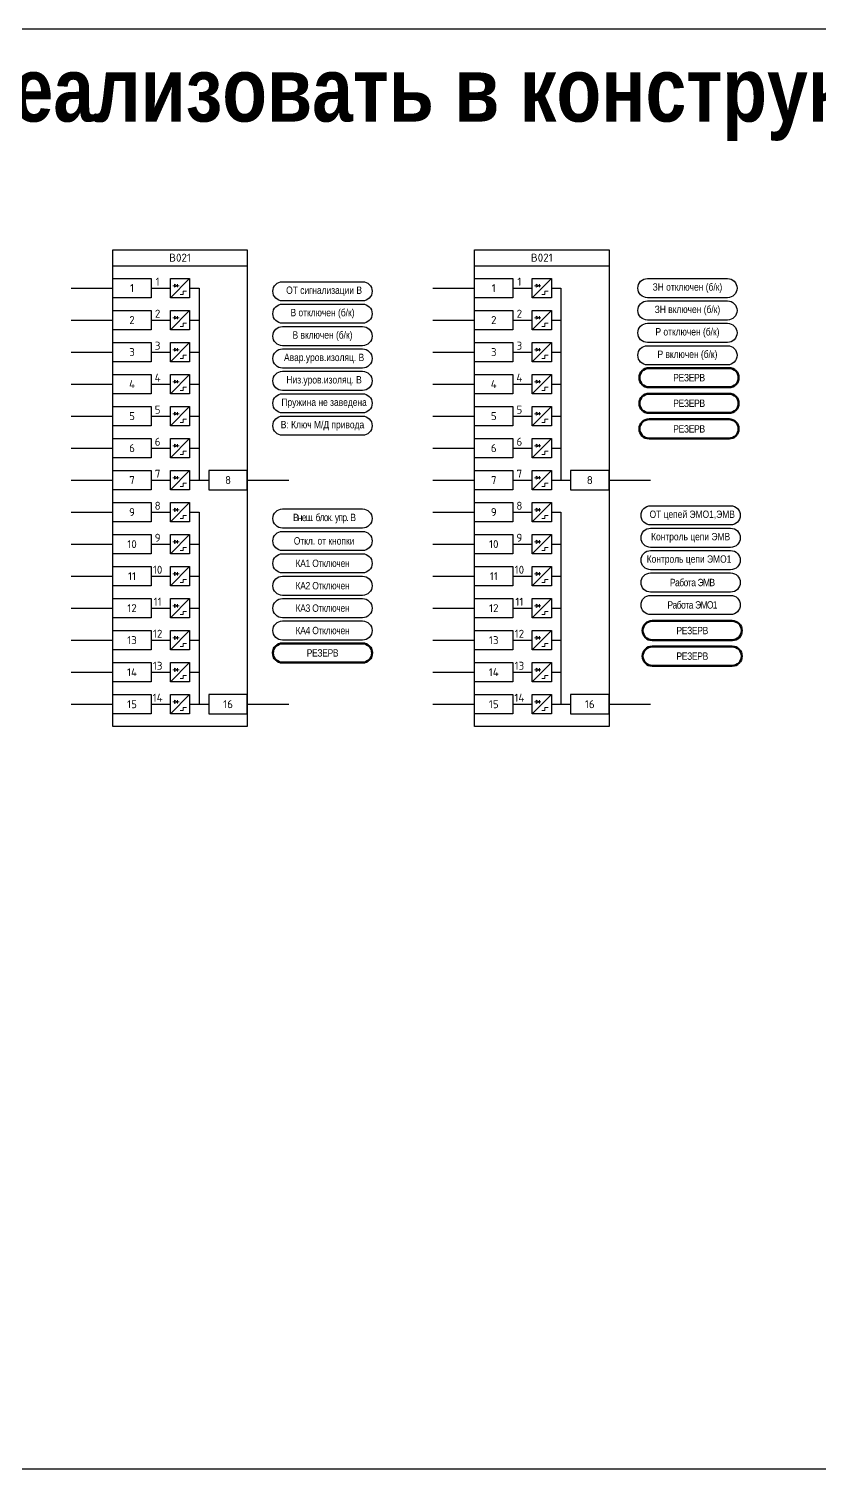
# Model space of a CAD drawing. Header units: millimetres. Extents: x 1413 to 4909, y -558 to 1412.
# Drawn here: x 4374.8 to 4621.7, y 962 to 1412 of the extents above; entities that cross this region are included whole.
import ezdxf
from ezdxf.enums import TextEntityAlignment as Align

# ---------------------------------------------------------------- set-up
doc = ezdxf.new("R2010")
doc.units = ezdxf.units.MM
doc.layers.add('_ОРЗ_0.3', color=7, linetype='Continuous', lineweight=30)
doc.layers.add('TEXT', color=7, linetype='Continuous', lineweight=25)
doc.layers.add('Основная', color=7, linetype='Continuous')
doc.styles.add('2.5_Gost_RD', font='ARIALN.TTF', dxfattribs={"height": 2.5})
doc.styles.add('2.5_ISOCPEUR', font='isocpeur.ttf', dxfattribs={"width": 0.9, "height": 2.5})
doc.styles.add('2.5_ISOCPEUR_1', font='isocpeur.ttf', dxfattribs={"height": 2.5})

# ---------------------------------------------------------------- blocks, each defined once
blk = doc.blocks.new('*U42')
at = {"layer": 'Основная', "color": 0}
for p, q in [((0, 0), (2, 0)), ((2, 0), (40, 0)), ((40, 0), (42, 0))]:
    blk.add_line(p, q, dxfattribs=at)
blk = doc.blocks.new('*U74')
at = {"lineweight": 13, "ltscale": 0.25}
blk.add_line((20.25, 1.25), (20.25, 0.25), dxfattribs=at)
for points in [[(0, 3), (12, 3), (12, -3), (0, -3)], [(18, 3), (24, 3), (24, -3), (18, -3)]]:
    blk.add_lwpolyline(points, close=True)
blk.add_lwpolyline([(20.25, 0.75), (19.25, 1.25), (19.25, 0.25), (20.25, 0.75)], dxfattribs=at)
at = {"lineweight": 13, "flags": 128}
for points in [[(19.5, 1.5, 0, 0, 0), (19.5, 2, 0.25, 0, 0), (19.5, 2.5, 0, 0, 0)], [(20, 1.5, 0, 0, 0), (20, 2, 0.25, 0, 0), (20, 2.5, 0, 0, 0)]]:
    blk.add_lwpolyline(points, format="xyseb", dxfattribs=at)
at = {"layer": 'Основная', "color": 0}
blk.add_line((12, 0), (18, 0), dxfattribs=at)
at = {"layer": 'Основная', "ltscale": 0.25}
blk.add_line((24, 3), (18, -3), dxfattribs=at)
at = {"layer": 'Основная', "color": 0, "lineweight": 13}
blk.add_line((18.75, 0.75), (20.75, 0.75), dxfattribs=at)
for p, q in [((21, -2), (22, -2)), ((22, -1), (23, -1)), ((22, -2), (22, -1))]:
    blk.add_line(p, q, dxfattribs=at).dxf.unprotected_set("ltscale", 0)
at = {"layer": 'Основная', "style": '2.5_ISOCPEUR'}
for tag, p in [('ОУ', (3, 6)), ('В', (6, 0)), ('K', (14, 2))]:
    blk.add_attdef(tag, text='', height=2.5, dxfattribs=at).set_placement(p, align=Align.MIDDLE_CENTER)
blk = doc.blocks.new('*U64')
blk.add_lwpolyline([(0, 3), (-12, 3), (-12, -3), (0, -3)], close=True)
at = {"layer": 'Основная', "style": '2.5_ISOCPEUR'}
for tag, p in [('ОУ', (-7, 10)), ('В', (-6, 0))]:
    blk.add_attdef(tag, text='', height=2.5, dxfattribs=at).set_placement(p, align=Align.MIDDLE_CENTER)

msp = doc.modelspace()

# ---------------------------------------------------------------- linework, layer by layer
at = {"ltscale": 100}
for p, q in [((4428, 1331), (4428, 1271)), ((4541, 1331), (4541, 1271)), ((4428, 1261), (4428, 1201)), ((4541, 1261), (4541, 1201))]:
    msp.add_line(p, q, dxfattribs=at)
at = {"color": 2, "ltscale": 100}
msp.add_lwpolyline([(3833, 1412), (4909, 1412), (4909, 962), (3833, 962)], close=True, dxfattribs=at)
at = {"color": 6, "ltscale": 100}
for points in [[(4454, 1327, -1), (4454, 1333), (4479, 1333, -1), (4479, 1327)], [(4568, 1328, -1), (4568, 1334), (4593, 1334, -1), (4593, 1328)], [(4454, 1320, -1), (4454, 1326), (4479, 1326, -1), (4479, 1320)], [(4568, 1321, -1), (4568, 1327), (4593, 1327, -1), (4593, 1321)], [(4454, 1313, -1), (4454, 1319), (4479, 1319, -1), (4479, 1313)], [(4568, 1314, -1), (4568, 1320), (4593, 1320, -1), (4593, 1314)], [(4454, 1306, -1), (4454, 1312), (4479, 1312, -1), (4479, 1306)], [(4568, 1307, -1), (4568, 1313), (4593, 1313, -1), (4593, 1307)], [(4454, 1299, -1), (4454, 1305), (4479, 1305, -1), (4479, 1299)], [(4454, 1292, -1), (4454, 1298), (4479, 1298, -1), (4479, 1292)], [(4454, 1285, -1), (4454, 1291), (4479, 1291, -1), (4479, 1285)], [(4454, 1256, -1), (4454, 1262), (4479, 1262, -1), (4479, 1256)], [(4454, 1249, -1), (4454, 1255), (4479, 1255, -1), (4479, 1249)], [(4454, 1242, -1), (4454, 1248), (4479, 1248, -1), (4479, 1242)], [(4454, 1235, -1), (4454, 1241), (4479, 1241, -1), (4479, 1235)], [(4454, 1228, -1), (4454, 1234), (4479, 1234, -1), (4479, 1228)], [(4454, 1221, -1), (4454, 1227), (4479, 1227, -1), (4479, 1221)]]:
    msp.add_lwpolyline(points, format="xyb", close=True, dxfattribs=at)
at = {"ltscale": 100}
for points in [[(4388, 1331), (4401, 1331)], [(4425, 1331), (4428, 1331)], [(4501, 1331), (4514, 1331)], [(4538, 1331), (4541, 1331)], [(4388, 1321), (4401, 1321)], [(4425, 1321), (4428, 1321)], [(4501, 1321), (4514, 1321)], [(4538, 1321), (4541, 1321)], [(4388, 1311), (4401, 1311)], [(4425, 1311), (4428, 1311)], [(4501, 1311), (4514, 1311)], [(4538, 1311), (4541, 1311)], [(4388, 1301), (4401, 1301)], [(4425, 1301), (4428, 1301)], [(4501, 1301), (4514, 1301)], [(4538, 1301), (4541, 1301)], [(4388, 1291), (4401, 1291)], [(4425, 1291), (4428, 1291)], [(4501, 1291), (4514, 1291)], [(4538, 1291), (4541, 1291)], [(4388, 1281), (4401, 1281)], [(4425, 1281), (4428, 1281)], [(4501, 1281), (4514, 1281)], [(4538, 1281), (4541, 1281)], [(4388, 1271), (4401, 1271)], [(4425, 1271), (4431, 1271)], [(4443, 1271), (4456, 1271)], [(4501, 1271), (4514, 1271)], [(4538, 1271), (4544, 1271)], [(4556, 1271), (4569, 1271)], [(4388, 1261), (4401, 1261)], [(4425, 1261), (4428, 1261)], [(4501, 1261), (4514, 1261)], [(4538, 1261), (4541, 1261)], [(4388, 1251), (4401, 1251)], [(4425, 1251), (4428, 1251)], [(4501, 1251), (4514, 1251)], [(4538, 1251), (4541, 1251)], [(4388, 1241), (4401, 1241)], [(4425, 1241), (4428, 1241)], [(4501, 1241), (4514, 1241)], [(4538, 1241), (4541, 1241)], [(4388, 1231), (4401, 1231)], [(4425, 1231), (4428, 1231)], [(4501, 1231), (4514, 1231)], [(4538, 1231), (4541, 1231)], [(4388, 1221), (4401, 1221)], [(4425, 1221), (4428, 1221)], [(4501, 1221), (4514, 1221)], [(4538, 1221), (4541, 1221)], [(4388, 1211), (4401, 1211)], [(4425, 1211), (4428, 1211)], [(4501, 1211), (4514, 1211)], [(4538, 1211), (4541, 1211)], [(4388, 1201), (4401, 1201)], [(4425, 1201), (4428, 1201)], [(4425, 1201), (4431, 1201)], [(4443, 1201), (4456, 1201)], [(4501, 1201), (4514, 1201)], [(4538, 1201), (4541, 1201)], [(4538, 1201), (4544, 1201)], [(4556, 1201), (4569, 1201)]]:
    msp.add_lwpolyline(points, dxfattribs=at)
at = {"color": 6, "lineweight": 50, "ltscale": 100}
for points in [[(4568.5, 1300, -1), (4568.5, 1306), (4593.5, 1306, -1), (4593.5, 1300)], [(4568.5, 1292, -1), (4568.5, 1298), (4593.5, 1298, -1), (4593.5, 1292)], [(4568.5, 1284, -1), (4568.5, 1290), (4593.5, 1290, -1), (4593.5, 1284)], [(4454, 1214, -1), (4454, 1220), (4479, 1220, -1), (4479, 1214)]]:
    msp.add_lwpolyline(points, format="xyb", close=True, dxfattribs=at)
at = {"color": 30, "ltscale": 100, "true_color": 0xf26722}
for points in [[(4569, 1257, -1), (4569, 1263), (4594, 1263, -1), (4594, 1257)], [(4569, 1250, -1), (4569, 1256), (4594, 1256, -1), (4594, 1250)], [(4569, 1243, -1), (4569, 1249), (4594, 1249, -1), (4594, 1243)], [(4569, 1236, -1), (4569, 1242), (4594, 1242, -1), (4594, 1236)], [(4569, 1229, -1), (4569, 1235), (4594, 1235, -1), (4594, 1229)]]:
    msp.add_lwpolyline(points, format="xyb", close=True, dxfattribs=at)
at = {"color": 30, "lineweight": 50, "ltscale": 100, "true_color": 0xf26722}
for points in [[(4569.5, 1221, -1), (4569.5, 1227), (4594.5, 1227, -1), (4594.5, 1221)], [(4569.5, 1213, -1), (4569.5, 1219), (4594.5, 1219, -1), (4594.5, 1213)]]:
    msp.add_lwpolyline(points, format="xyb", close=True, dxfattribs=at)
at = {"layer": '_ОРЗ_0.3', "ltscale": 100}
for points in [[(4401, 1343), (4443, 1343), (4443, 1194), (4401, 1194)], [(4514, 1343), (4556, 1343), (4556, 1194), (4514, 1194)]]:
    msp.add_lwpolyline(points, close=True, dxfattribs=at)

# ---------------------------------------------------------------- block references
at = {"ltscale": 0.25}
for p in [(4401, 1338), (4514, 1338)]:
    msp.add_blockref('*U42', p, dxfattribs=at)
at = {"layer": '_ОРЗ_0.3', "ltscale": 0.25}
ref = msp.add_blockref('*U74', (4401, 1331), dxfattribs=at)
ref.add_attrib('В', '1', dxfattribs={"layer": 'Основная', "height": 2.5, "style": '2.5_ISOCPEUR'}).set_placement((4407, 1331), align=Align.MIDDLE_CENTER)
ref.add_attrib('K', '1', dxfattribs={"layer": 'Основная', "height": 2.5, "style": '2.5_ISOCPEUR'}).set_placement((4415, 1333), align=Align.MIDDLE_CENTER)
ref = msp.add_blockref('*U74', (4514, 1331), dxfattribs=at)
ref.add_attrib('В', '1', dxfattribs={"layer": 'Основная', "height": 2.5, "style": '2.5_ISOCPEUR'}).set_placement((4520, 1331), align=Align.MIDDLE_CENTER)
ref.add_attrib('K', '1', dxfattribs={"layer": 'Основная', "height": 2.5, "style": '2.5_ISOCPEUR'}).set_placement((4528, 1333), align=Align.MIDDLE_CENTER)
ref = msp.add_blockref('*U74', (4401, 1321), dxfattribs=at)
ref.add_attrib('В', '2', dxfattribs={"layer": 'Основная', "height": 2.5, "style": '2.5_ISOCPEUR'}).set_placement((4407, 1321), align=Align.MIDDLE_CENTER)
ref.add_attrib('K', '2', dxfattribs={"layer": 'Основная', "height": 2.5, "style": '2.5_ISOCPEUR'}).set_placement((4415, 1323), align=Align.MIDDLE_CENTER)
ref = msp.add_blockref('*U74', (4514, 1321), dxfattribs=at)
ref.add_attrib('В', '2', dxfattribs={"layer": 'Основная', "height": 2.5, "style": '2.5_ISOCPEUR'}).set_placement((4520, 1321), align=Align.MIDDLE_CENTER)
ref.add_attrib('K', '2', dxfattribs={"layer": 'Основная', "height": 2.5, "style": '2.5_ISOCPEUR'}).set_placement((4528, 1323), align=Align.MIDDLE_CENTER)
ref = msp.add_blockref('*U74', (4401, 1311), dxfattribs=at)
ref.add_attrib('В', '3', dxfattribs={"layer": 'Основная', "height": 2.5, "style": '2.5_ISOCPEUR'}).set_placement((4407, 1311), align=Align.MIDDLE_CENTER)
ref.add_attrib('K', '3', dxfattribs={"layer": 'Основная', "height": 2.5, "style": '2.5_ISOCPEUR'}).set_placement((4415, 1313), align=Align.MIDDLE_CENTER)
ref = msp.add_blockref('*U74', (4514, 1311), dxfattribs=at)
ref.add_attrib('В', '3', dxfattribs={"layer": 'Основная', "height": 2.5, "style": '2.5_ISOCPEUR'}).set_placement((4520, 1311), align=Align.MIDDLE_CENTER)
ref.add_attrib('K', '3', dxfattribs={"layer": 'Основная', "height": 2.5, "style": '2.5_ISOCPEUR'}).set_placement((4528, 1313), align=Align.MIDDLE_CENTER)
ref = msp.add_blockref('*U74', (4401, 1301), dxfattribs=at)
ref.add_attrib('В', '4', dxfattribs={"layer": 'Основная', "height": 2.5, "style": '2.5_ISOCPEUR'}).set_placement((4407, 1301), align=Align.MIDDLE_CENTER)
ref.add_attrib('K', '4', dxfattribs={"layer": 'Основная', "height": 2.5, "style": '2.5_ISOCPEUR'}).set_placement((4415, 1303), align=Align.MIDDLE_CENTER)
ref = msp.add_blockref('*U74', (4514, 1301), dxfattribs=at)
ref.add_attrib('В', '4', dxfattribs={"layer": 'Основная', "height": 2.5, "style": '2.5_ISOCPEUR'}).set_placement((4520, 1301), align=Align.MIDDLE_CENTER)
ref.add_attrib('K', '4', dxfattribs={"layer": 'Основная', "height": 2.5, "style": '2.5_ISOCPEUR'}).set_placement((4528, 1303), align=Align.MIDDLE_CENTER)
ref = msp.add_blockref('*U74', (4401, 1291), dxfattribs=at)
ref.add_attrib('В', '5', dxfattribs={"layer": 'Основная', "height": 2.5, "style": '2.5_ISOCPEUR'}).set_placement((4407, 1291), align=Align.MIDDLE_CENTER)
ref.add_attrib('K', '5', dxfattribs={"layer": 'Основная', "height": 2.5, "style": '2.5_ISOCPEUR'}).set_placement((4415, 1293), align=Align.MIDDLE_CENTER)
ref = msp.add_blockref('*U74', (4514, 1291), dxfattribs=at)
ref.add_attrib('В', '5', dxfattribs={"layer": 'Основная', "height": 2.5, "style": '2.5_ISOCPEUR'}).set_placement((4520, 1291), align=Align.MIDDLE_CENTER)
ref.add_attrib('K', '5', dxfattribs={"layer": 'Основная', "height": 2.5, "style": '2.5_ISOCPEUR'}).set_placement((4528, 1293), align=Align.MIDDLE_CENTER)
ref = msp.add_blockref('*U74', (4401, 1281), dxfattribs=at)
ref.add_attrib('В', '6', dxfattribs={"layer": 'Основная', "height": 2.5, "style": '2.5_ISOCPEUR'}).set_placement((4407, 1281), align=Align.MIDDLE_CENTER)
ref.add_attrib('K', '6', dxfattribs={"layer": 'Основная', "height": 2.5, "style": '2.5_ISOCPEUR'}).set_placement((4415, 1283), align=Align.MIDDLE_CENTER)
ref = msp.add_blockref('*U74', (4514, 1281), dxfattribs=at)
ref.add_attrib('В', '6', dxfattribs={"layer": 'Основная', "height": 2.5, "style": '2.5_ISOCPEUR'}).set_placement((4520, 1281), align=Align.MIDDLE_CENTER)
ref.add_attrib('K', '6', dxfattribs={"layer": 'Основная', "height": 2.5, "style": '2.5_ISOCPEUR'}).set_placement((4528, 1283), align=Align.MIDDLE_CENTER)
ref = msp.add_blockref('*U74', (4401, 1271), dxfattribs=at)
ref.add_attrib('В', '7', dxfattribs={"layer": 'Основная', "height": 2.5, "style": '2.5_ISOCPEUR'}).set_placement((4407, 1271), align=Align.MIDDLE_CENTER)
ref.add_attrib('K', '7', dxfattribs={"layer": 'Основная', "height": 2.5, "style": '2.5_ISOCPEUR'}).set_placement((4415, 1273), align=Align.MIDDLE_CENTER)
ref = msp.add_blockref('*U64', (4443, 1271), dxfattribs=at)
ref.add_attrib('В', '8', dxfattribs={"layer": 'Основная', "height": 2.5, "style": '2.5_ISOCPEUR'}).set_placement((4437, 1271), align=Align.MIDDLE_CENTER)
ref = msp.add_blockref('*U74', (4514, 1271), dxfattribs=at)
ref.add_attrib('В', '7', dxfattribs={"layer": 'Основная', "height": 2.5, "style": '2.5_ISOCPEUR'}).set_placement((4520, 1271), align=Align.MIDDLE_CENTER)
ref.add_attrib('K', '7', dxfattribs={"layer": 'Основная', "height": 2.5, "style": '2.5_ISOCPEUR'}).set_placement((4528, 1273), align=Align.MIDDLE_CENTER)
ref = msp.add_blockref('*U64', (4556, 1271), dxfattribs=at)
ref.add_attrib('В', '8', dxfattribs={"layer": 'Основная', "height": 2.5, "style": '2.5_ISOCPEUR'}).set_placement((4550, 1271), align=Align.MIDDLE_CENTER)
ref = msp.add_blockref('*U74', (4401, 1261), dxfattribs=at)
ref.add_attrib('В', '9', dxfattribs={"layer": 'Основная', "height": 2.5, "style": '2.5_ISOCPEUR'}).set_placement((4407, 1261), align=Align.MIDDLE_CENTER)
ref.add_attrib('K', '8', dxfattribs={"layer": 'Основная', "height": 2.5, "style": '2.5_ISOCPEUR'}).set_placement((4415, 1263), align=Align.MIDDLE_CENTER)
ref = msp.add_blockref('*U74', (4514, 1261), dxfattribs=at)
ref.add_attrib('В', '9', dxfattribs={"layer": 'Основная', "height": 2.5, "style": '2.5_ISOCPEUR'}).set_placement((4520, 1261), align=Align.MIDDLE_CENTER)
ref.add_attrib('K', '8', dxfattribs={"layer": 'Основная', "height": 2.5, "style": '2.5_ISOCPEUR'}).set_placement((4528, 1263), align=Align.MIDDLE_CENTER)
ref = msp.add_blockref('*U74', (4401, 1251), dxfattribs=at)
ref.add_attrib('В', '10', dxfattribs={"layer": 'Основная', "height": 2.5, "style": '2.5_ISOCPEUR'}).set_placement((4407, 1251), align=Align.MIDDLE_CENTER)
ref.add_attrib('K', '9', dxfattribs={"layer": 'Основная', "height": 2.5, "style": '2.5_ISOCPEUR'}).set_placement((4415, 1253), align=Align.MIDDLE_CENTER)
ref = msp.add_blockref('*U74', (4514, 1251), dxfattribs=at)
ref.add_attrib('В', '10', dxfattribs={"layer": 'Основная', "height": 2.5, "style": '2.5_ISOCPEUR'}).set_placement((4520, 1251), align=Align.MIDDLE_CENTER)
ref.add_attrib('K', '9', dxfattribs={"layer": 'Основная', "height": 2.5, "style": '2.5_ISOCPEUR'}).set_placement((4528, 1253), align=Align.MIDDLE_CENTER)
ref = msp.add_blockref('*U74', (4401, 1241), dxfattribs=at)
ref.add_attrib('В', '11', dxfattribs={"layer": 'Основная', "height": 2.5, "style": '2.5_ISOCPEUR'}).set_placement((4407, 1241), align=Align.MIDDLE_CENTER)
ref.add_attrib('K', '10', dxfattribs={"layer": 'Основная', "height": 2.5, "style": '2.5_ISOCPEUR'}).set_placement((4415, 1243), align=Align.MIDDLE_CENTER)
ref = msp.add_blockref('*U74', (4514, 1241), dxfattribs=at)
ref.add_attrib('В', '11', dxfattribs={"layer": 'Основная', "height": 2.5, "style": '2.5_ISOCPEUR'}).set_placement((4520, 1241), align=Align.MIDDLE_CENTER)
ref.add_attrib('K', '10', dxfattribs={"layer": 'Основная', "height": 2.5, "style": '2.5_ISOCPEUR'}).set_placement((4528, 1243), align=Align.MIDDLE_CENTER)
ref = msp.add_blockref('*U74', (4401, 1231), dxfattribs=at)
ref.add_attrib('В', '12', dxfattribs={"layer": 'Основная', "height": 2.5, "style": '2.5_ISOCPEUR'}).set_placement((4407, 1231), align=Align.MIDDLE_CENTER)
ref.add_attrib('K', '11', dxfattribs={"layer": 'Основная', "height": 2.5, "style": '2.5_ISOCPEUR'}).set_placement((4415, 1233), align=Align.MIDDLE_CENTER)
ref = msp.add_blockref('*U74', (4514, 1231), dxfattribs=at)
ref.add_attrib('В', '12', dxfattribs={"layer": 'Основная', "height": 2.5, "style": '2.5_ISOCPEUR'}).set_placement((4520, 1231), align=Align.MIDDLE_CENTER)
ref.add_attrib('K', '11', dxfattribs={"layer": 'Основная', "height": 2.5, "style": '2.5_ISOCPEUR'}).set_placement((4528, 1233), align=Align.MIDDLE_CENTER)
ref = msp.add_blockref('*U74', (4401, 1221), dxfattribs=at)
ref.add_attrib('В', '13', dxfattribs={"layer": 'Основная', "height": 2.5, "style": '2.5_ISOCPEUR'}).set_placement((4407, 1221), align=Align.MIDDLE_CENTER)
ref.add_attrib('K', '12', dxfattribs={"layer": 'Основная', "height": 2.5, "style": '2.5_ISOCPEUR'}).set_placement((4415, 1223), align=Align.MIDDLE_CENTER)
ref = msp.add_blockref('*U74', (4514, 1221), dxfattribs=at)
ref.add_attrib('В', '13', dxfattribs={"layer": 'Основная', "height": 2.5, "style": '2.5_ISOCPEUR'}).set_placement((4520, 1221), align=Align.MIDDLE_CENTER)
ref.add_attrib('K', '12', dxfattribs={"layer": 'Основная', "height": 2.5, "style": '2.5_ISOCPEUR'}).set_placement((4528, 1223), align=Align.MIDDLE_CENTER)
ref = msp.add_blockref('*U74', (4401, 1211), dxfattribs=at)
ref.add_attrib('В', '14', dxfattribs={"layer": 'Основная', "height": 2.5, "style": '2.5_ISOCPEUR'}).set_placement((4407, 1211), align=Align.MIDDLE_CENTER)
ref.add_attrib('K', '13', dxfattribs={"layer": 'Основная', "height": 2.5, "style": '2.5_ISOCPEUR'}).set_placement((4415, 1213), align=Align.MIDDLE_CENTER)
ref = msp.add_blockref('*U74', (4514, 1211), dxfattribs=at)
ref.add_attrib('В', '14', dxfattribs={"layer": 'Основная', "height": 2.5, "style": '2.5_ISOCPEUR'}).set_placement((4520, 1211), align=Align.MIDDLE_CENTER)
ref.add_attrib('K', '13', dxfattribs={"layer": 'Основная', "height": 2.5, "style": '2.5_ISOCPEUR'}).set_placement((4528, 1213), align=Align.MIDDLE_CENTER)
ref = msp.add_blockref('*U74', (4401, 1201), dxfattribs=at)
ref.add_attrib('В', '15', dxfattribs={"layer": 'Основная', "height": 2.5, "style": '2.5_ISOCPEUR'}).set_placement((4407, 1201), align=Align.MIDDLE_CENTER)
ref.add_attrib('K', '14', dxfattribs={"layer": 'Основная', "height": 2.5, "style": '2.5_ISOCPEUR'}).set_placement((4415, 1203), align=Align.MIDDLE_CENTER)
ref = msp.add_blockref('*U64', (4443, 1201), dxfattribs=at)
ref.add_attrib('В', '16', dxfattribs={"layer": 'Основная', "height": 2.5, "style": '2.5_ISOCPEUR'}).set_placement((4437, 1201), align=Align.MIDDLE_CENTER)
ref = msp.add_blockref('*U74', (4514, 1201), dxfattribs=at)
ref.add_attrib('В', '15', dxfattribs={"layer": 'Основная', "height": 2.5, "style": '2.5_ISOCPEUR'}).set_placement((4520, 1201), align=Align.MIDDLE_CENTER)
ref.add_attrib('K', '14', dxfattribs={"layer": 'Основная', "height": 2.5, "style": '2.5_ISOCPEUR'}).set_placement((4528, 1203), align=Align.MIDDLE_CENTER)
ref = msp.add_blockref('*U64', (4556, 1201), dxfattribs=at)
ref.add_attrib('В', '16', dxfattribs={"layer": 'Основная', "height": 2.5, "style": '2.5_ISOCPEUR'}).set_placement((4550, 1201), align=Align.MIDDLE_CENTER)

# ---------------------------------------------------------------- texts
at = {"ltscale": 100, "attachment_point": 5, "style": '2.5_Gost_RD'}
for s, insert, char_height, width in [('{\\fArial Narrow|b1|i0|c204|p34;Т2 с управлением - нет возможности реализовать в конструктиве 10 плат}', (4350, 1390), 20, 1350), ('ЗН отключен (б/к)', (4580.5, 1331), 2.3, 31), ('ЗН включен (б/к)', (4580.5, 1324), 2.3, 31), ('Р отключен (б/к)', (4580.5, 1317), 2.3, 31), ('Р включен (б/к)', (4580.5, 1310), 2.3, 31)]:
    msp.add_mtext(s, dxfattribs=dict(at, insert=insert, char_height=char_height, width=width))
at = {"ltscale": 0.25, "char_height": 2.5, "width": 42, "attachment_point": 5, "style": '2.5_ISOCPEUR_1'}
for insert in [(4422, 1340.5), (4535, 1340.5)]:
    msp.add_mtext('B021', dxfattribs=dict(at, insert=insert))
at = {"color": 6, "ltscale": 100, "insert": (4467, 1330), "char_height": 2.3, "width": 31, "attachment_point": 5, "style": '2.5_Gost_RD'}
msp.add_mtext('ОТ сигнализации В', dxfattribs=at)
at = {"layer": 'TEXT', "ltscale": 100, "char_height": 2.3, "attachment_point": 5, "style": '2.5_Gost_RD'}
for s, insert, width in [('В отключен (б/к)', (4466.5, 1323), 31), ('В включен (б/к)', (4466.5, 1316), 31), ('Авар.уров.изоляц. В', (4467, 1309), 31), ('Низ.уров.изоляц. В', (4467, 1302), 31), ('{\\T0.95;РЕЗЕРВ}', (4581, 1303), 31), ('Пружина не заведена', (4467, 1295), 31), ('{\\T0.95;РЕЗЕРВ}', (4581, 1295), 31), ('В: Ключ М/Д привода', (4466.5, 1288), 31), ('{\\T0.95;РЕЗЕРВ}', (4581, 1287), 31), ('{\\T0.85;Внеш. блок. упр. В}', (4467, 1259), 31), ('ОТ цепей ЭМО1,ЭМВ', (4582, 1260), 31), ('Откл. от кнопки', (4467, 1252), 31), ('Контроль цепи ЭМВ', (4581.5, 1253), 28), ('Контроль цепи ЭМО1', (4581, 1246), 28), ('{\\T0.95;КА1 Отключен}', (4466.5, 1245), 31), ('{\\T0.95;КА2 Отключен}', (4466.5, 1238), 31), ('{\\T0.9;Работа ЭМВ}', (4582, 1239), 31), ('{\\T0.9;Работа ЭМО1}', (4582, 1232), 31), ('{\\T0.95;КА3 Отключен}', (4466.5, 1231), 31), ('{\\T0.95;КА4 Отключен}', (4466.5, 1224), 31), ('{\\T0.95;РЕЗЕРВ}', (4582, 1224), 31), ('{\\T0.95;РЕЗЕРВ}', (4466.5, 1217), 31), ('{\\T0.95;РЕЗЕРВ}', (4582, 1216), 31)]:
    msp.add_mtext(s, dxfattribs=dict(at, insert=insert, width=width))

doc.saveas('drawing.dxf')
